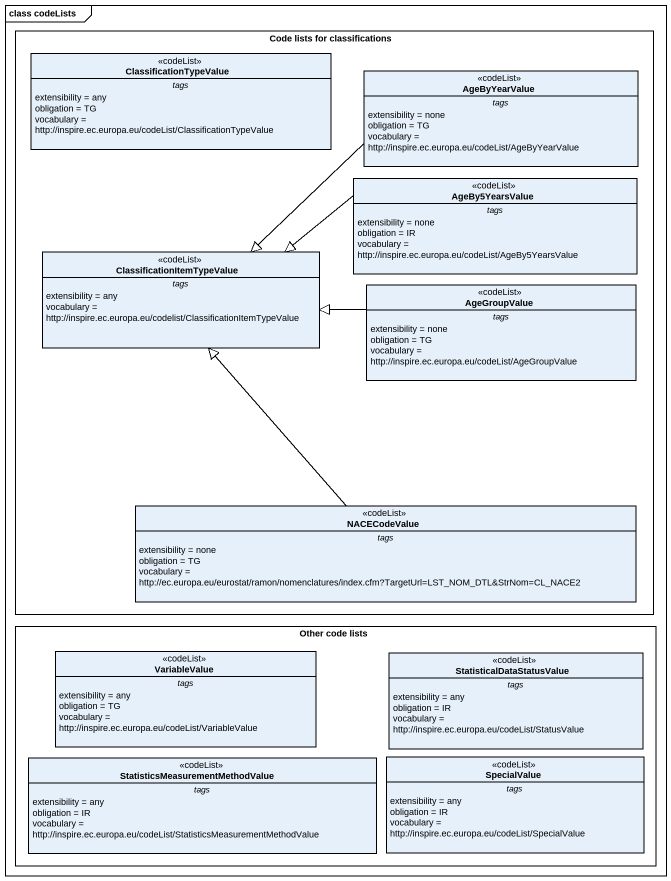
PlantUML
@startuml
mainframe class codeLists
hide circle
hide empty members
rectangle "Code lists for classifications" as Code_lists_for {
  class ClassificationTypeValue <<codeList>> {
    -- tags --
    extensibility = any
    obligation = TG
    vocabulary = http://inspire.ec.europa.eu/codeList/ClassificationTypeValue
  }
  class AgeByYearValue <<codeList>> {
    -- tags --
    extensibility = none
    obligation = TG
    vocabulary = http://inspire.ec.europa.eu/codeList/AgeByYearValue
  }
  class AgeBy5YearsValue <<codeList>> {
    -- tags --
    extensibility = none
    obligation = IR
    vocabulary = http://inspire.ec.europa.eu/codeList/AgeBy5YearsValue
  }
  class ClassificationItemTypeValue <<codeList>> {
    -- tags --
    extensibility = any
    vocabulary = http://inspire.ec.europa.eu/codelist/ClassificationItemTypeValue
  }
  class AgeGroupValue <<codeList>> {
    -- tags --
    extensibility = none
    obligation = TG
    vocabulary = http://inspire.ec.europa.eu/codeList/AgeGroupValue
  }
  class NACECodeValue <<codeList>> {
    -- tags --
    extensibility = none
    obligation = TG
    vocabulary = http://ec.europa.eu/eurostat/ramon/nomenclatures/index.cfm?TargetUrl=LST_NOM_DTL&StrNom=CL_NACE2
  }
}
rectangle "Other code lists" as Other_code_lists {
  class VariableValue <<codeList>> {
    -- tags --
    extensibility = any
    obligation = TG
    vocabulary = http://inspire.ec.europa.eu/codeList/VariableValue
  }
  class StatisticalDataStatusValue <<codeList>> {
    -- tags --
    extensibility = any
    obligation = IR
    vocabulary = http://inspire.ec.europa.eu/codeList/StatusValue
  }
  class "StatisticsMeasurementMethodValue" as StatisticsMeasurementMethodV <<codeList>> {
    -- tags --
    extensibility = any
    obligation = IR
    vocabulary = http://inspire.ec.europa.eu/codeList/StatisticsMeasurementMethodValue
  }
  class SpecialValue <<codeList>> {
    -- tags --
    extensibility = any
    obligation = IR
    vocabulary = http://inspire.ec.europa.eu/codeList/SpecialValue
  }
}
AgeByYearValue -left-|> ClassificationItemTypeValue
AgeBy5YearsValue -left-|> ClassificationItemTypeValue
AgeGroupValue -left-|> ClassificationItemTypeValue
NACECodeValue -up-|> ClassificationItemTypeValue
@enduml
